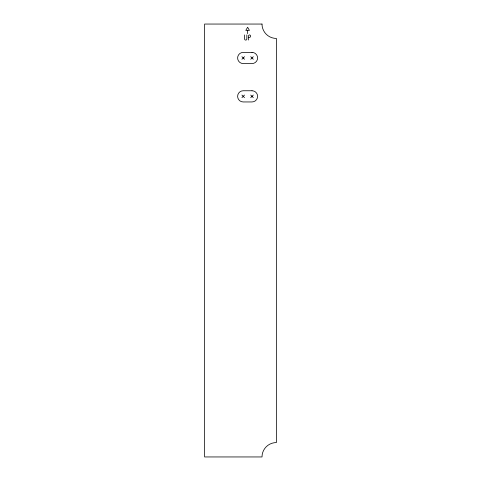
<?xml version="1.0" encoding="UTF-8"?>
<svg xmlns="http://www.w3.org/2000/svg" width="481" height="481" viewBox="0 0 481 481"><rect width="100%" height="100%" fill="white"/><g stroke="black" fill="none" stroke-linecap="round" stroke-linejoin="round"><path stroke-width="0.72" d="M241.925 59.271L244.51 56.686M250.721 59.271L253.301 56.686M241.925 97.643L244.51 95.058M250.721 97.643L253.301 95.058M247.487 30.387L245.803 30.387L247.613 27.249L249.429 30.387L247.613 30.387L247.613 33.646M248.725 37.386L249.386 37.386A1.233 1.233 0 0 0 250.619 36.153A1.233 1.233 0 0 0 249.386 34.921L248.617 35.366L248.599 40.037M250.721 56.686L253.301 59.271M241.925 56.686L244.51 59.271M250.721 95.058L253.301 97.643M241.925 95.058L244.51 97.643M246.825 34.921L246.825 38.985A1.106 1.106 0 0 1 245.719 40.091A1.106 1.106 0 0 1 244.613 38.985L244.613 34.921M262.007 24.05L204.605 24.05L204.605 456.95L262.007 456.95A14.388 14.388 0 0 1 276.395 442.562L276.395 38.438A14.388 14.388 0 0 1 262.007 24.05M252.014 52.381L243.218 52.381A5.598 5.598 0 0 0 237.62 57.979A5.598 5.598 0 0 0 243.218 63.57L252.014 63.57A5.598 5.598 0 0 0 257.606 57.979A5.598 5.598 0 0 0 252.014 52.381M252.014 90.753L243.218 90.753A5.598 5.598 0 0 0 237.62 96.35A5.598 5.598 0 0 0 243.218 101.948L252.014 101.948A5.598 5.598 0 0 0 257.606 96.35A5.598 5.598 0 0 0 252.014 90.753"/></g></svg>
